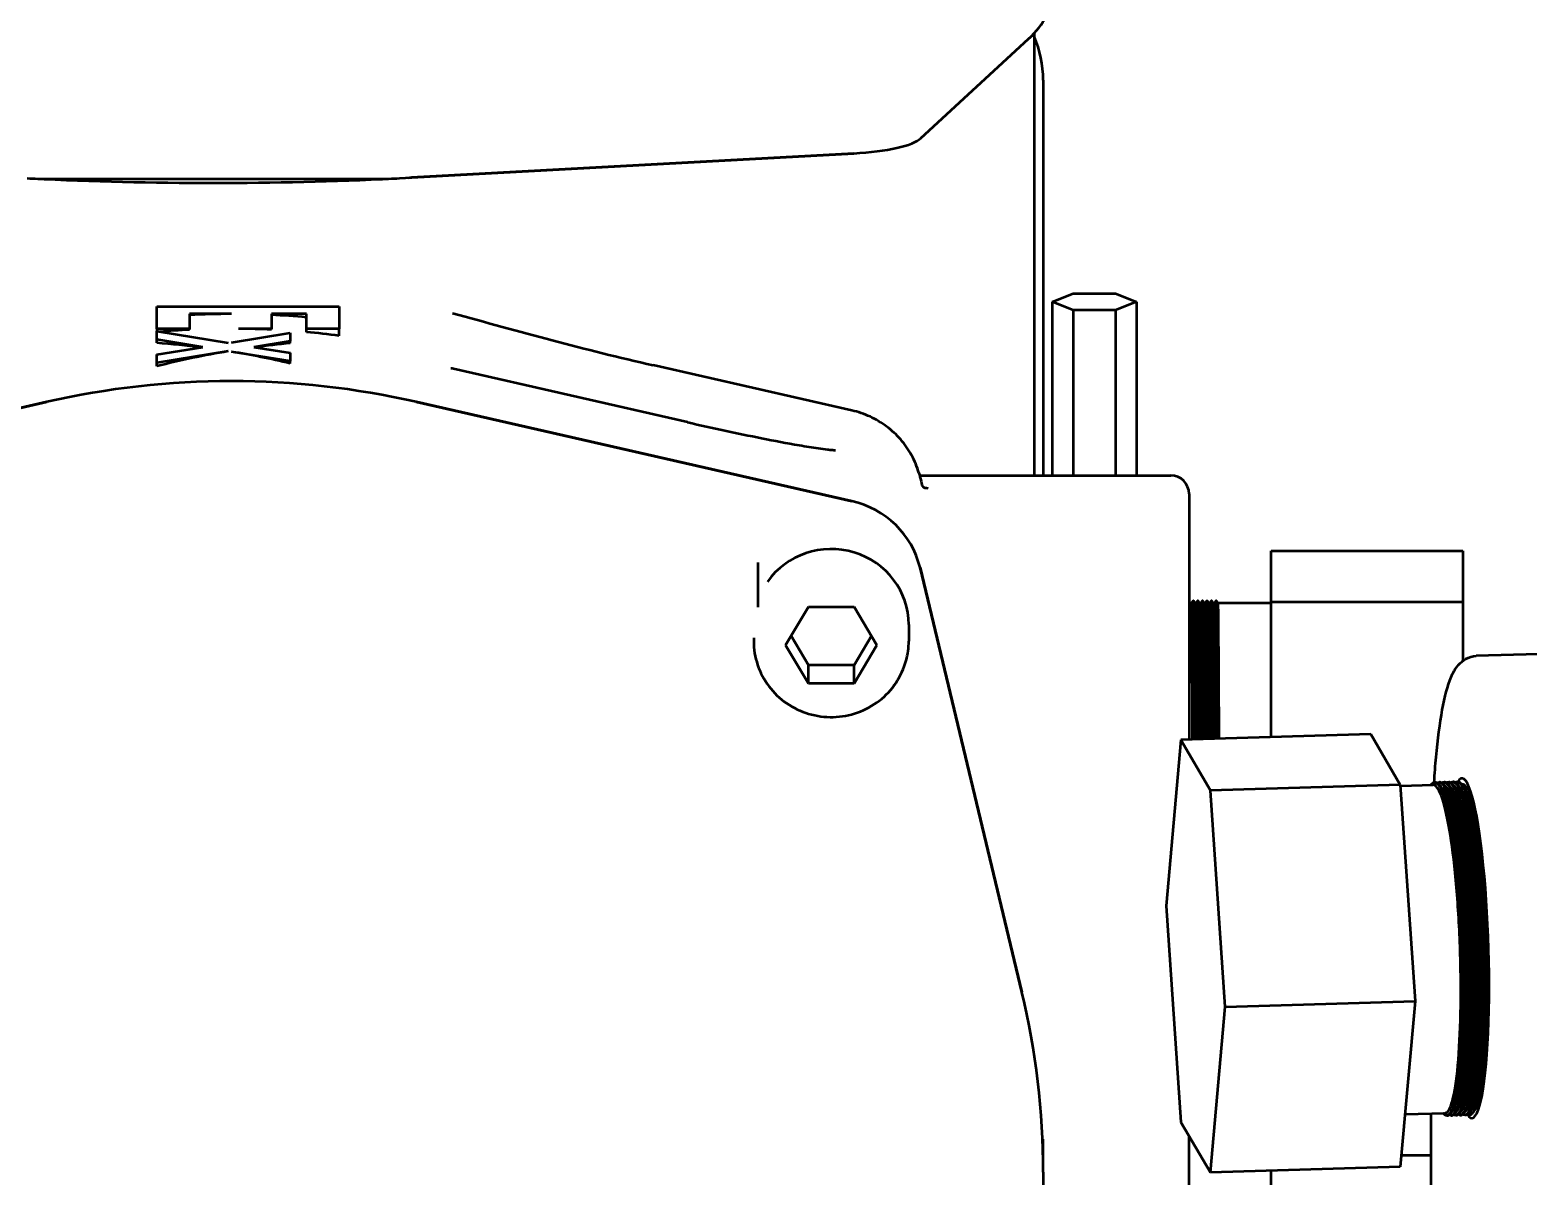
# Model space of a CAD drawing. Header units: inches. Extents: x 11 to 1621, y 11 to 1332.
# Drawn here: x 760.396 to 763.629, y 413.021 to 415.495 of the extents above; entities that cross this region are included whole.
import ezdxf

# ---------------------------------------------------------------- set-up
doc = ezdxf.new("R2010")
doc.units = ezdxf.units.IN
doc.header["$LTSCALE"] = 48
doc.header["$MEASUREMENT"] = 0
doc.layers.add('Visible (ANSI)', color=7, linetype='Continuous', lineweight=50)

msp = doc.modelspace()

# ---------------------------------------------------------------- linework, layer by layer
at = {"layer": 'Visible (ANSI)'}
for p, q in [((762.563134, 415.487304), (762.563134, 414.532832)), ((762.318974, 415.260738), (762.551196, 415.475503)), ((762.557557, 415.481401), (762.552969, 415.477157)), ((762.582819, 415.386454), (762.582819, 414.532832)), ((761.193285, 415.174507), (762.174222, 415.228176)), ((762.174225, 415.228176), (761.219506, 415.175938)), ((760.436197, 415.173252), (761.146763, 415.173252)), ((762.602425, 414.907773), (762.647886, 414.925486)), ((762.602425, 414.907773), (762.602425, 414.532832)), ((762.647886, 414.890061), (762.602425, 414.907773)), ((762.647886, 414.925486), (762.738807, 414.925486)), ((762.738807, 414.925486), (762.784268, 414.907773)), ((762.784268, 414.907773), (762.738807, 414.890061)), ((762.784268, 414.907773), (762.784268, 414.532832)), ((760.669727, 414.849744), (760.669727, 414.897432)), ((760.669727, 414.897432), (760.83085, 414.897432)), ((760.740391, 414.881536), (760.740391, 414.849744)), ((760.83085, 414.881536), (760.740391, 414.881536)), ((760.83085, 414.897432), (761.063428, 414.897432)), ((760.992764, 414.881536), (760.917052, 414.881536)), ((760.917052, 414.881536), (760.917052, 414.849744)), ((760.992764, 414.849744), (760.992764, 414.881536)), ((761.063428, 414.897432), (761.063428, 414.849744)), ((762.647886, 414.890061), (762.647886, 414.532832)), ((762.738807, 414.890061), (762.647886, 414.890061)), ((762.738807, 414.890061), (762.738807, 414.532832)), ((760.669727, 414.849744), (760.669727, 414.844067)), ((760.740391, 414.849744), (760.669727, 414.849744)), ((760.669727, 414.844067), (760.823911, 414.819034)), ((760.669727, 414.826131), (760.669727, 414.844067)), ((760.740391, 414.847467), (760.740391, 414.849744)), ((760.83085, 414.820167), (760.957432, 414.840821)), ((760.917052, 414.849744), (760.846386, 414.849744)), ((760.917052, 414.847677), (760.917052, 414.849744)), ((760.957432, 414.840821), (760.957432, 414.822884)), ((760.992764, 414.842439), (760.992764, 414.849744)), ((761.063428, 414.849744), (760.992764, 414.849744)), ((761.063428, 414.834635), (761.063428, 414.849744)), ((760.768783, 414.81004), (760.669727, 414.826131)), ((760.669727, 414.818896), (760.669727, 414.826131)), ((760.669727, 414.793878), (760.768783, 414.81004)), ((760.957432, 414.822884), (760.879039, 414.810093)), ((760.879039, 414.810093), (760.957432, 414.797355)), ((760.957432, 414.818423), (760.957432, 414.822884)), ((760.823911, 414.801098), (760.669727, 414.775941)), ((760.669727, 414.775941), (760.669727, 414.793878)), ((760.669727, 414.768707), (760.669727, 414.775941)), ((760.957432, 414.779419), (760.83085, 414.799972)), ((760.957432, 414.797355), (760.957432, 414.779419)), ((760.957432, 414.774957), (760.957432, 414.779419)), ((761.815325, 414.647792), (761.309899, 414.762888)), ((762.169919, 414.67332), (761.740822, 414.771034)), ((759.491563, 414.477447), (760.43214, 414.691636)), ((760.43214, 414.691636), (759.491563, 414.477447)), ((761.22956, 414.691636), (762.170137, 414.477447)), ((762.170137, 414.477447), (761.22956, 414.691636)), ((762.316178, 414.532832), (762.858409, 414.532832)), ((762.334775, 414.505692), (762.334775, 414.505692)), ((762.897779, 414.493462), (762.897779, 413.962667)), ((763.074945, 414.370258), (763.488331, 414.370258)), ((763.074945, 414.260324), (763.074945, 414.370258)), ((763.488331, 414.370258), (763.488331, 414.260324)), ((761.967858, 414.332086), (761.967858, 414.345371)), ((761.967858, 414.248347), (761.967858, 414.332086)), ((762.317023, 414.334326), (762.536847, 413.417856)), ((762.536847, 413.417856), (762.317023, 414.334326)), ((762.903152, 414.257241), (762.897779, 414.257241)), ((762.903146, 414.257241), (762.906215, 414.262558)), ((762.907458, 414.262569), (762.906228, 414.262569)), ((762.90747, 414.262558), (762.910546, 414.25723)), ((762.912994, 414.257241), (762.91054, 414.257241)), ((762.912988, 414.257241), (762.916058, 414.262558)), ((762.9173, 414.262569), (762.91607, 414.262569)), ((762.917313, 414.262558), (762.920389, 414.25723)), ((762.922837, 414.257241), (762.920382, 414.257241)), ((762.922831, 414.257241), (762.9259, 414.262558)), ((762.927143, 414.262569), (762.925913, 414.262569)), ((762.927155, 414.262558), (762.930231, 414.25723)), ((762.932679, 414.257241), (762.930225, 414.257241)), ((762.932673, 414.257241), (762.935743, 414.262558)), ((762.936985, 414.262569), (762.935755, 414.262569)), ((762.936998, 414.262558), (762.940074, 414.25723)), ((762.942522, 414.257241), (762.940068, 414.257241)), ((762.942516, 414.257241), (762.945585, 414.262558)), ((762.946828, 414.262569), (762.945598, 414.262569)), ((762.94684, 414.262558), (762.949916, 414.25723)), ((762.952364, 414.257241), (762.94991, 414.257241)), ((762.952358, 414.257241), (762.955428, 414.262558)), ((762.956671, 414.262569), (762.95544, 414.262569)), ((762.956683, 414.262558), (762.959759, 414.25723)), ((763.074945, 414.257241), (762.959753, 414.257241)), ((763.074945, 414.260324), (763.488331, 414.260324)), ((763.074945, 413.967914), (763.074945, 414.260324)), ((763.488331, 414.260324), (763.488331, 414.132754)), ((762.026913, 414.166686), (762.076126, 414.24974)), ((762.076126, 414.24974), (762.174551, 414.24974)), ((762.174551, 414.24974), (762.223764, 414.166686)), ((762.292661, 414.210968), (762.292661, 414.175543)), ((761.958016, 414.182637), (761.958016, 414.175543)), ((762.076126, 414.083632), (762.026913, 414.166686)), ((762.076126, 414.123486), (762.038721, 414.186613)), ((762.211956, 414.186613), (762.174551, 414.123486)), ((762.223764, 414.166686), (762.174551, 414.083632)), ((764.01019, 414.157987), (763.517733, 414.143403)), ((762.076126, 414.083632), (762.076126, 414.123486)), ((762.174551, 414.123486), (762.076126, 414.123486)), ((762.174551, 414.083632), (762.174551, 414.123486)), ((762.174551, 414.083632), (762.076126, 414.083632)), ((763.289803, 413.974277), (762.879954, 413.96214)), ((763.289803, 413.974277), (763.353591, 413.865284)), ((762.879954, 413.96214), (762.84806, 413.604255)), ((762.943742, 413.853146), (762.879954, 413.96214)), ((763.427578, 413.870351), (763.428798, 413.870387)), ((763.437336, 413.87064), (763.438556, 413.870676)), ((763.447095, 413.870929), (763.448315, 413.870965)), ((763.456853, 413.871218), (763.458073, 413.871254)), ((763.466611, 413.871507), (763.467831, 413.871543)), ((763.47637, 413.871796), (763.477589, 413.871832)), ((763.353591, 413.865284), (762.943742, 413.853146)), ((762.975636, 413.386268), (762.943742, 413.853146)), ((763.353591, 413.865284), (763.385486, 413.398406)), ((763.353759, 413.862835), (763.424686, 413.864936)), ((763.439962, 413.86109), (763.443015, 413.855984)), ((763.449721, 413.861379), (763.452774, 413.856273)), ((763.459479, 413.861668), (763.462532, 413.856562)), ((763.469237, 413.861957), (763.47229, 413.856851)), ((763.478996, 413.862246), (763.482049, 413.85714)), ((763.485865, 413.866747), (763.486858, 413.866777)), ((763.488754, 413.862535), (763.491807, 413.857429)), ((762.84806, 413.604255), (762.879954, 413.137377)), ((762.943742, 413.028384), (762.975636, 413.386268)), ((762.975636, 413.386268), (763.385486, 413.398406)), ((763.385486, 413.398406), (763.353591, 413.040522)), ((763.46697, 413.165507), (763.464225, 413.160229)), ((763.476729, 413.165796), (763.473983, 413.160518)), ((763.486487, 413.166085), (763.483742, 413.160807)), ((763.496245, 413.166374), (763.4935, 413.161096)), ((763.506004, 413.166663), (763.503258, 413.161385)), ((763.515762, 413.166952), (763.513017, 413.161674)), ((762.879954, 413.137377), (762.943742, 413.028384)), ((763.363719, 413.154158), (763.450544, 413.156729)), ((763.419928, 412.560923), (763.419928, 413.155823)), ((763.453751, 413.151495), (763.454971, 413.151531)), ((763.463509, 413.151784), (763.464729, 413.15182)), ((763.473267, 413.152073), (763.474487, 413.152109)), ((763.483026, 413.152362), (763.484245, 413.152398)), ((763.492784, 413.152651), (763.494004, 413.152687)), ((763.502542, 413.15294), (763.503762, 413.152976)), ((762.582819, 413.029364), (762.582819, 413.100215)), ((762.897779, 412.658393), (762.897779, 413.106919)), ((763.355861, 413.065984), (763.419928, 413.065984)), ((762.582819, 413.029364), (762.582819, 412.954086)), ((763.353591, 413.040522), (762.943742, 413.028384)), ((763.074945, 412.95605), (763.074945, 413.03227))]:
    msp.add_line(p, q, dxfattribs=at)
for centre, radius, end in [((762.346598, 415.386451), 0.23622, 23.556464), ((762.858409, 414.493462), 0.03937, 90)]:
    msp.add_arc(centre, radius, 0, end, dxfattribs=at)
for centre, major_axis, ratio, start_param, end_param in [((760.79148, 415.571788), (1.811024, 0), 0.22495105, 6.04458284, 6.28318531), ((762.366283, 415.491866), (0.19685, 0), 0.22495105, 6.0445988, 6.11014741), ((762.127701, 415.271204), (0.19685, 0), 0.22495105, 4.95097554, 6.04458284), ((762.127701, 415.271204), (0.19685, 0), 0.22495105, 4.95099145, 6.04458284), ((760.436197, 415.217534), (0.19685, 0), 0.22495105, 4.47380247, 4.71238898), ((760.79148, 415.571788), (-1.811024, 0), 0.22495105, 1.35421424, 1.78737842), ((761.146763, 415.217534), (0.19685, 0), 0.22495105, 4.71238898, 4.95097549), ((760.79148, 415.571788), (-1.811024, 0), 0.22495105, 1.80522132, 1.8093988), ((760.83085, 413.174471), (-1.751969, 0), 0.97437006, 4.71238898, 4.76404458), ((760.83085, 413.174471), (-1.751969, 0), 0.97437006, 4.61983884, 4.66316624), ((760.83085, 413.142679), (-1.751969, 0), 0.97437006, 4.76404458, 4.8009244), ((760.83085, 413.142679), (-1.751969, 0), 0.97437006, 4.66316624, 4.70352153), ((760.83085, 413.142679), (-1.751969, 0), 0.97437006, 4.57924366, 4.61983884), ((760.83085, 413.092892), (-1.377454, 1.27861), 0.84669816, 5.41604265, 5.47059502), ((760.830921, 412.200492), (0.790933, 2.550356), 0.78872818, 0.31606549, 0.35136381), ((760.830881, 413.093976), (-1.37666, -1.281763), 0.84617712, 4.04907895, 4.13718417), ((760.83085, 413.092906), (-1.377472, 1.278485), 0.84676239, 5.30616714, 5.37848113), ((760.83085, 413.029364), (-1.751969, 0), 0.97437006, 4.48279883, 4.94197913), ((760.83085, 413.029364), (1.751969, 0), 0.97437006, 1.34120617, 1.80038648), ((762.125338, 414.290675), (0.19685, 0), 0.97437006, 0.22959015, 1.34120617), ((762.125338, 414.290675), (0.19685, 0), 0.97437006, 0.22959015, 1.34120617), ((762.125338, 414.210968), (0.167323, 0), 0.97437006, 0, 2.53840125), ((763.497347, 413.512601), (0.010857, -0.366591), 0.12718081, 6.06675491, 9.62178057), ((763.497347, 413.512601), (0.010489, -0.354175), 0.12718081, 0.10017815, 3.14159265), ((760.83085, 413.029364), (1.751969, 0), 0.97437006, 0, 0.22959015), ((760.83085, 413.029364), (1.751969, 0), 0.97437006, 0, 0.22959015)]:
    msp.add_ellipse(centre, major_axis=major_axis, ratio=ratio, start_param=start_param, end_param=end_param, dxfattribs=at)
for points, knots in [([(769.68883, 420.211528), (769.68883, 419.756095), (769.704396, 419.309033), (769.674775, 418.613399), (769.651518, 418.349364), (769.591778, 417.887552), (769.56115, 417.693004), (769.477406, 417.232109), (769.420226, 416.960271), (769.292388, 416.413399), (769.223225, 416.142137), (769.016079, 415.401023), (768.86369, 414.924547), (768.563108, 414.127009), (768.423987, 413.797594), (768.203145, 413.34228), (768.129041, 413.199375), (767.941975, 412.864457), (767.826656, 412.679729), (767.62712, 412.399494), (767.544737, 412.294337), (767.392049, 412.11945), (767.322074, 412.04674), (767.122509, 411.860835), (766.994102, 411.766383), (766.771091, 411.645509), (766.675998, 411.60538), (766.406828, 411.512884), (766.229084, 411.475705), (765.913127, 411.416099), (765.773811, 411.392925), (765.546967, 411.33128), (765.455749, 411.300344), (765.314259, 411.216592), (765.263034, 411.178), (765.159897, 411.065253), (765.113644, 410.983375), (765.069293, 410.819408), (765.064969, 410.740289), (765.079274, 410.578997), (765.099519, 410.495494), (765.156866, 410.326777), (765.193216, 410.241838), (765.2915, 410.03581), (765.358003, 409.911888), (765.560616, 409.553203), (765.711939, 409.304353), (766.043765, 408.749106), (766.225173, 408.439774), (766.469441, 407.966291), (766.550264, 407.795008), (766.703187, 407.415519), (766.761202, 407.214924), (766.78889, 406.979072), (766.789364, 406.912999), (766.774121, 406.779742), (766.752748, 406.719929), (766.695724, 406.625069), (766.667166, 406.589107), (766.594288, 406.518156), (766.549728, 406.483309), (766.427064, 406.406312), (766.342838, 406.365476), (766.096322, 406.273706), (765.916656, 406.229324), (765.539336, 406.169947), (765.346641, 406.151831), (764.850291, 406.129325), (764.535112, 406.134432), (763.77367, 406.180645), (763.321272, 406.234082), (762.67581, 406.337416), (762.465477, 406.375888), (762.094994, 406.451508), (761.932003, 406.488027), (761.531561, 406.585775), (761.311264, 406.648286), (761.021978, 406.744374), (760.927814, 406.779845), (760.808967, 406.831364), (760.771171, 406.849644), (760.74008, 406.866281)], [0, 0, 0, 0, 3.94523031, 3.94523031, 6.39222813, 6.39222813, 8.12306923, 8.12306923, 10.3666949, 10.3666949, 12.42876718, 12.42876718, 15.92862417, 15.92862417, 18.52441728, 18.52441728, 19.77520407, 19.77520407, 21.59567997, 21.59567997, 22.83491115, 22.83491115, 23.86360118, 23.86360118, 25.75516635, 25.75516635, 27.07766519, 27.07766519, 29.42793517, 29.42793517, 31.40055032, 31.40055032, 32.75673095, 32.75673095, 33.53468645, 33.53468645, 34.51942761, 34.51942761, 35.38867693, 35.38867693, 36.32849874, 36.32849874, 37.24441413, 37.24441413, 38.44187964, 38.44187964, 40.52447674, 40.52447674, 42.91698857, 42.91698857, 44.32097132, 44.32097132, 46.2183441, 46.2183441, 47.10414156, 47.10414156, 48.35278649, 48.35278649, 49.1693925, 49.1693925, 49.9953761, 49.9953761, 51.08179577, 51.08179577, 52.75185392, 52.75185392, 54.21670898, 54.21670898, 56.32538313, 56.32538313, 59.19911278, 59.19911278, 60.6461784, 60.6461784, 61.88128585, 61.88128585, 63.89076025, 63.89076025, 65.14221253, 65.14221253, 65.89721778, 65.89721778, 65.89721778, 65.89721778]), ([(761.815325, 414.647792), (761.868714, 414.635634), (761.922243, 414.624066), (762.002518, 414.608082), (762.029766, 414.602892), (762.070265, 414.595891), (762.083942, 414.593652), (762.104029, 414.590752), (762.110789, 414.589848), (762.120542, 414.588744), (762.1238, 414.588414), (762.128389, 414.58804), (762.129898, 414.587934), (762.132698, 414.587785), (762.134022, 414.587746), (762.134885, 414.587746)], [0, 0, 0, 0, 0.417792015, 0.417792015, 0.633137731, 0.633137731, 0.743963663, 0.743963663, 0.801243361, 0.801243361, 0.830975586, 0.830975586, 0.846410835, 0.846410835, 0.862447486, 0.862447486, 0.862447486, 0.862447486]), ([(762.314656, 414.538344), (762.31081, 414.551571), (762.305515, 414.564383), (762.292288, 414.588595), (762.284356, 414.599994), (762.266232, 414.620868), (762.256041, 414.630343), (762.233871, 414.646957), (762.221893, 414.654096), (762.196693, 414.665734), (762.18347, 414.670234), (762.169919, 414.67332)], [4.98852562, 4.98852562, 4.98852562, 4.98852562, 5.20153952, 5.20153952, 5.41455343, 5.41455343, 5.62756734, 5.62756734, 5.84058125, 5.84058125, 6.05359515, 6.05359515, 6.05359515, 6.05359515]), ([(762.321302, 414.512555), (762.321584, 414.511478), (762.32187, 414.510792), (762.322466, 414.509589), (762.32275, 414.509223), (762.323764, 414.508076), (762.324826, 414.507262), (762.329528, 414.50603), (762.331959, 414.505692), (762.334775, 414.505692)], [0, 0, 0, 0, 0.019761003, 0.019761003, 0.047130131, 0.047130131, 0.125009698, 0.125009698, 0.174301716, 0.174301716, 0.174301716, 0.174301716]), ([(762.905368, 413.962892), (762.905313, 413.97468), (762.905258, 413.986379), (762.904991, 414.041947), (762.904781, 414.083168), (762.904386, 414.155357), (762.904211, 414.185694), (762.903803, 414.232397), (762.903584, 414.24783), (762.903295, 414.25619), (762.903223, 414.257241), (762.903152, 414.257241)], [-3.89697696, -3.89697696, -3.89697696, -3.89697696, -3.80549865, -3.80549865, -3.45744502, -3.45744502, -3.1107562, -3.1107562, -2.75311566, -2.75311566, -2.63256386, -2.63256386, -2.63256386, -2.63256386]), ([(762.910546, 414.25723), (762.910612, 414.257116), (762.910679, 414.256108), (762.910962, 414.248063), (762.91118, 414.232748), (762.911589, 414.186246), (762.911764, 414.155979), (762.912159, 414.083913), (762.912369, 414.042752), (762.912637, 413.987022), (762.912693, 413.975113), (762.912749, 413.963111)], [-30.9243183, -30.9243183, -30.9243183, -30.9243183, -30.81308316, -30.81308316, -30.45553686, -30.45553686, -30.10867133, -30.10867133, -29.76070155, -29.76070155, -29.66754857, -29.66754857, -29.66754857, -29.66754857]), ([(762.91521, 413.963184), (762.915118, 413.982779), (762.915026, 414.002102), (762.914724, 414.063729), (762.914517, 414.103218), (762.914131, 414.17197), (762.913947, 414.200353), (762.913528, 414.241381), (762.913311, 414.253517), (762.913063, 414.256998), (762.913029, 414.257241), (762.912995, 414.257241)], [-9.56897721, -9.56897721, -9.56897721, -9.56897721, -9.41672201, -9.41672201, -9.07092305, -9.07092305, -8.71824792, -8.71824792, -8.36317418, -8.36317418, -8.30525401, -8.30525401, -8.30525401, -8.30525401]), ([(762.920389, 414.25723), (762.920417, 414.257181), (762.920446, 414.256961), (762.920688, 414.253708), (762.920906, 414.241703), (762.921325, 414.200904), (762.921509, 414.172599), (762.921895, 414.103984), (762.922101, 414.064567), (762.922404, 414.00278), (762.922498, 413.983232), (762.92259, 413.963402)], [-25.25166384, -25.25166384, -25.25166384, -25.25166384, -25.20329674, -25.20329674, -24.84832493, -24.84832493, -24.4953697, -24.4953697, -24.14965926, -24.14965926, -23.99556481, -23.99556481, -23.99556481, -23.99556481]), ([(762.925051, 413.963475), (762.924925, 413.990419), (762.924798, 414.016796), (762.924464, 414.083545), (762.924262, 414.121264), (762.923884, 414.186675), (762.923684, 414.213131), (762.923258, 414.248329), (762.923044, 414.257241), (762.922837, 414.257241)], [-15.24100023, -15.24100023, -15.24100023, -15.24100023, -15.03163463, -15.03163463, -14.68793163, -14.68793163, -14.32749374, -14.32749374, -13.97780411, -13.97780411, -13.97780411, -13.97780411]), ([(762.930231, 414.25723), (762.930434, 414.256878), (762.930644, 414.247972), (762.931055, 414.214013), (762.931249, 414.189311), (762.93162, 414.125658), (762.931829, 414.086745), (762.932174, 414.018015), (762.932304, 413.991153), (762.932432, 413.963694)], [-19.57914535, -19.57914535, -19.57914535, -19.57914535, -19.23632474, -19.23632474, -18.89430754, -18.89430754, -18.53692953, -18.53692953, -18.32358609, -18.32358609, -18.32358609, -18.32358609]), ([(762.934892, 413.963767), (762.934732, 413.998101), (762.934569, 414.031428), (762.934195, 414.104719), (762.933997, 414.142131), (762.933618, 414.201956), (762.933416, 414.224388), (762.933031, 414.251021), (762.932852, 414.257241), (762.932679, 414.257241)], [-20.91296565, -20.91296565, -20.91296565, -20.91296565, -20.64645344, -20.64645344, -20.28730188, -20.28730188, -19.94329156, -19.94329156, -19.65037049, -19.65037049, -19.65037049, -19.65037049]), ([(762.940074, 414.25723), (762.94024, 414.256943), (762.94041, 414.250959), (762.940788, 414.2253), (762.940991, 414.203087), (762.941371, 414.143715), (762.941567, 414.106568), (762.941944, 414.032984), (762.942109, 413.999015), (762.942273, 413.963985)], [-13.90657564, -13.90657564, -13.90657564, -13.90657564, -13.62608666, -13.62608666, -13.28188191, -13.28188191, -12.92351091, -12.92351091, -12.65161071, -12.65161071, -12.65161071, -12.65161071]), ([(762.944733, 413.964058), (762.944535, 414.006601), (762.944333, 414.047454), (762.943931, 414.124202), (762.943749, 414.158819), (762.943362, 414.213722), (762.943155, 414.233714), (762.942802, 414.253269), (762.94266, 414.257241), (762.942522, 414.257241)], [-26.58480615, -26.58480615, -26.58480615, -26.58480615, -26.25525899, -26.25525899, -25.90363279, -25.90363279, -25.55749811, -25.55749811, -25.32304548, -25.32304548, -25.32304548, -25.32304548]), ([(762.949916, 414.25723), (762.950047, 414.257003), (762.950181, 414.253226), (762.950526, 414.234543), (762.950734, 414.214792), (762.951122, 414.160363), (762.951303, 414.126006), (762.951707, 414.049022), (762.951912, 414.007531), (762.952114, 413.964277)], [-8.23387545, -8.23387545, -8.23387545, -8.23387545, -8.0121448, -8.0121448, -7.66580325, -7.66580325, -7.31478978, -7.31478978, -6.97977253, -6.97977253, -6.97977253, -6.97977253]), ([(762.954574, 413.964349), (762.954553, 413.968826), (762.954532, 413.97329), (762.954295, 414.023661), (762.954076, 414.067153), (762.953669, 414.142921), (762.953495, 414.174821), (762.953099, 414.224626), (762.952888, 414.241968), (762.952571, 414.255064), (762.952467, 414.257241), (762.952364, 414.257241)], [-32.25657493, -32.25657493, -32.25657493, -32.25657493, -32.22188203, -32.22188203, -31.86389066, -31.86389066, -31.51784785, -31.51784785, -31.16948179, -31.16948179, -30.99581803, -30.99581803, -30.99581803, -30.99581803]), ([(762.959759, 414.25723), (762.959854, 414.257066), (762.959951, 414.25503), (762.96026, 414.242652), (762.960471, 414.22556), (762.960868, 414.176224), (762.961042, 414.144565), (762.961448, 414.069155), (762.961666, 414.025754), (762.961907, 413.974785), (762.961931, 413.969684), (762.961955, 413.964568)], [-2.56108122, -2.56108122, -2.56108122, -2.56108122, -2.4000838, -2.4000838, -2.05150972, -2.05150972, -1.70586746, -1.70586746, -1.34764332, -1.34764332, -1.30797901, -1.30797901, -1.30797901, -1.30797901]), ([(761.958016, 414.175543), (761.958016, 414.158127), (761.96087, 414.140715), (761.971988, 414.107637), (761.980261, 414.091983), (762.001397, 414.063957), (762.014281, 414.05161), (762.043385, 414.031451), (762.059622, 414.023671), (762.093816, 414.013482), (762.111778, 414.0111), (762.147589, 414.012009), (762.165434, 414.015309), (762.199151, 414.027279), (762.215023, 414.035936), (762.243135, 414.057727), (762.255388, 414.070833), (762.275005, 414.100142), (762.282397, 414.116318), (762.290752, 414.147017), (762.292661, 414.161279), (762.292661, 414.175543)], [1.57079633, 1.57079633, 1.57079633, 1.57079633, 1.8872988, 1.8872988, 2.20452811, 2.20452811, 2.52359609, 2.52359609, 2.84480857, 2.84480857, 3.16763328, 3.16763328, 3.49098541, 3.49098541, 3.8136108, 3.8136108, 4.13447814, 4.13447814, 4.45317534, 4.45317534, 4.71238898, 4.71238898, 4.71238898, 4.71238898]), ([(763.426647, 413.870253), (763.427907, 413.889289), (763.429339, 413.907516), (763.434541, 413.963882), (763.438971, 413.998181), (763.449505, 414.055761), (763.455285, 414.078761), (763.467468, 414.107296), (763.471942, 414.11599), (763.487191, 414.133169), (763.500533, 414.142893), (763.517733, 414.143403)], [6.701070235, 6.701070235, 6.701070235, 6.701070235, 6.81999051, 6.81999051, 7.088393112, 7.088393112, 7.356795714, 7.356795714, 7.490997014, 7.490997014, 7.625198315, 7.625198315, 7.625198315, 7.625198315]), ([(763.450544, 413.156729), (763.452663, 413.156792), (763.454748, 413.158118), (763.46213, 413.167541), (763.467025, 413.183023), (763.475365, 413.230204), (763.478699, 413.261856), (763.483115, 413.335582), (763.484237, 413.376547), (763.484273, 413.465846), (763.483045, 413.513547), (763.478255, 413.606177), (763.474799, 413.650255), (763.466238, 413.728747), (763.461277, 413.762716), (763.450047, 413.819036), (763.443827, 413.840209), (763.433181, 413.860899), (763.428873, 413.865059), (763.424686, 413.864936)], [-4.99306831, -4.99306831, -4.99306831, -4.99306831, -4.86082874, -4.86082874, -4.51297328, -4.51297328, -4.15591396, -4.15591396, -3.81227517, -3.81227517, -3.45155933, -3.45155933, -3.09900411, -3.09900411, -2.75756594, -2.75756594, -2.4000838, -2.4000838, -2.15667703, -2.15667703, -2.15667703, -2.15667703]), ([(763.462768, 413.15767), (763.464987, 413.158785), (763.467157, 413.161326), (763.474553, 413.17528), (763.479292, 413.194116), (763.487031, 413.247321), (763.489968, 413.281173), (763.493576, 413.358085), (763.494299, 413.400075), (763.493513, 413.490101), (763.491881, 413.537438), (763.486399, 413.628315), (763.482646, 413.671048), (763.473576, 413.746434), (763.468389, 413.778594), (763.456776, 413.83047), (763.450422, 413.84896), (763.44192, 413.861366), (763.439812, 413.863426), (763.437728, 413.864456)], [-10.61415284, -10.61415284, -10.61415284, -10.61415284, -10.47356827, -10.47356827, -10.11910995, -10.11910995, -9.76465974, -9.76465974, -9.42303498, -9.42303498, -9.06562691, -9.06562691, -8.71528798, -8.71528798, -8.37232413, -8.37232413, -8.0121448, -8.0121448, -7.89264509, -7.89264509, -7.89264509, -7.89264509]), ([(763.443015, 413.855984), (763.443516, 413.855147), (763.444016, 413.854254), (763.450852, 413.841273), (763.457081, 413.820361), (763.468344, 413.764483), (763.473326, 413.730692), (763.481937, 413.652499), (763.485423, 413.608546), (763.490262, 413.516454), (763.491531, 413.469174), (763.491613, 413.380103), (763.49055, 413.338982), (763.486251, 413.26477), (763.482974, 413.232784), (763.475357, 413.188427), (763.471348, 413.173925), (763.46697, 413.165507)], [-31.19773488, -31.19773488, -31.19773488, -31.19773488, -31.16948179, -31.16948179, -30.8119941, -30.8119941, -30.4704931, -30.4704931, -30.11815727, -30.11815727, -29.76072107, -29.76072107, -29.41741959, -29.41741959, -29.06074516, -29.06074516, -28.7664388, -28.7664388, -28.7664388, -28.7664388]), ([(763.472526, 413.157959), (763.475681, 413.159545), (763.47873, 413.164008), (763.48678, 413.184358), (763.491286, 413.206221), (763.498388, 413.264588), (763.500947, 413.300309), (763.5038, 413.38003), (763.504146, 413.423033), (763.502558, 413.514019), (763.500527, 413.56124), (763.494343, 413.650394), (763.490306, 413.691597), (763.480727, 413.76373), (763.475286, 413.794035), (763.463374, 413.840704), (763.457005, 413.856126), (763.449616, 413.863429), (763.448548, 413.864221), (763.447487, 413.864745)], [-16.28688028, -16.28688028, -16.28688028, -16.28688028, -16.08704166, -16.08704166, -15.7296356, -15.7296356, -15.37756527, -15.37756527, -15.035962, -15.035962, -14.67846669, -14.67846669, -14.33035335, -14.33035335, -13.98379443, -13.98379443, -13.62608666, -13.62608666, -13.56532326, -13.56532326, -13.56532326, -13.56532326]), ([(763.452774, 413.856273), (763.458574, 413.846572), (763.464328, 413.829346), (763.475436, 413.780325), (763.480646, 413.748345), (763.489766, 413.673273), (763.493548, 413.630682), (763.4991, 413.539956), (763.500772, 413.492621), (763.501635, 413.402496), (763.500949, 413.36041), (763.497417, 413.283213), (763.494516, 413.249168), (763.486834, 413.195408), (763.48211, 413.176257), (763.476789, 413.165913), (763.476759, 413.165854), (763.476729, 413.165796)], [-25.52521058, -25.52521058, -25.52521058, -25.52521058, -25.1975597, -25.1975597, -24.85433764, -24.85433764, -24.50421806, -24.50421806, -24.14680057, -24.14680057, -23.80527168, -23.80527168, -23.45106021, -23.45106021, -23.09588377, -23.09588377, -23.09386347, -23.09386347, -23.09386347, -23.09386347]), ([(763.482285, 413.158248), (763.486588, 413.160409), (763.490684, 413.167911), (763.499146, 413.196568), (763.503187, 413.220527), (763.509581, 413.28295), (763.511798, 413.321328), (763.513851, 413.405237), (763.51376, 413.449695), (763.511264, 413.540648), (763.50887, 413.586302), (763.501982, 413.673638), (763.497502, 413.714325), (763.487315, 413.78234), (763.481753, 413.809572), (763.469761, 413.849854), (763.463436, 413.861974), (763.457245, 413.865034)], [-21.95959768, -21.95959768, -21.95959768, -21.95959768, -21.68746261, -21.68746261, -21.34282491, -21.34282491, -20.98461953, -20.98461953, -20.63895029, -20.63895029, -20.29039313, -20.29039313, -19.93291231, -19.93291231, -19.59147183, -19.59147183, -19.23786835, -19.23786835, -19.23786835, -19.23786835]), ([(763.462532, 413.856562), (763.467245, 413.848679), (763.471939, 413.835809), (763.482341, 413.795569), (763.487805, 413.765432), (763.49743, 413.693595), (763.501491, 413.652537), (763.507736, 413.563556), (763.509803, 413.516355), (763.511463, 413.42529), (763.51115, 413.382193), (763.508364, 413.302231), (763.505839, 413.266354), (763.498798, 413.207568), (763.494318, 413.185452), (763.488292, 413.169849), (763.487397, 413.167834), (763.486487, 413.166085)], [-19.85258322, -19.85258322, -19.85258322, -19.85258322, -19.58580674, -19.58580674, -19.23882224, -19.23882224, -18.89090707, -18.89090707, -18.53340582, -18.53340582, -18.19170327, -18.19170327, -17.83984032, -17.83984032, -17.48245679, -17.48245679, -17.42131406, -17.42131406, -17.42131406, -17.42131406]), ([(763.492043, 413.158537), (763.497252, 413.161154), (763.502151, 413.171601), (763.510988, 413.208139), (763.514774, 413.234702), (763.520543, 413.301857), (763.522389, 413.342292), (763.523643, 413.428537), (763.52316, 413.473189), (763.519909, 413.564106), (763.517132, 413.609518), (763.509553, 413.694859), (763.504789, 413.733825), (763.494171, 413.797615), (763.488439, 413.822401), (763.477337, 413.854078), (763.472117, 413.862796), (763.467003, 413.865323)], [-27.63219514, -27.63219514, -27.63219514, -27.63219514, -27.30336093, -27.30336093, -26.95657305, -26.95657305, -26.59587262, -26.59587262, -26.25340117, -26.25340117, -25.90258601, -25.90258601, -25.54519973, -25.54519973, -25.20329674, -25.20329674, -24.91042121, -24.91042121, -24.91042121, -24.91042121]), ([(763.47229, 413.856851), (763.475908, 413.8508), (763.479521, 413.841799), (763.488954, 413.8103), (763.494522, 413.783164), (763.504727, 413.715312), (763.509218, 413.674689), (763.516134, 413.587424), (763.518542, 413.541776), (763.521069, 413.450823), (763.521175, 413.406358), (763.519153, 413.322353), (763.516952, 413.28389), (763.510582, 413.221274), (763.506551, 413.19721), (763.500047, 413.175001), (763.498181, 413.170089), (763.496249, 413.166375)], [-14.17983567, -14.17983567, -14.17983567, -14.17983567, -13.97486266, -13.97486266, -13.6334438, -13.6334438, -13.27596523, -13.27596523, -12.92731945, -12.92731945, -12.58181514, -12.58181514, -12.22351076, -12.22351076, -11.87878701, -11.87878701, -11.74864509, -11.74864509, -11.74864509, -11.74864509]), ([(763.501801, 413.158826), (763.502479, 413.159167), (763.503154, 413.159642), (763.509208, 413.165143), (763.514195, 413.178603), (763.522771, 413.221461), (763.52627, 413.25065), (763.531312, 413.321895), (763.532755, 413.363539), (763.533247, 413.451161), (763.532383, 413.496068), (763.528399, 413.586853), (763.525252, 413.631836), (763.517007, 413.715034), (763.511966, 413.752296), (763.500892, 413.811827), (763.494986, 413.834109), (763.484854, 413.857841), (763.48077, 413.86363), (763.476762, 413.865612)], [-33.30467781, -33.30467781, -33.30467781, -33.30467781, -33.26178882, -33.26178882, -32.91700126, -32.91700126, -32.56795547, -32.56795547, -32.21049352, -32.21049352, -31.86913753, -31.86913753, -31.51608154, -31.51608154, -31.15714712, -31.15714712, -30.81308316, -30.81308316, -30.58309691, -30.58309691, -30.58309691, -30.58309691]), ([(763.482049, 413.85714), (763.484589, 413.852892), (763.48713, 413.847184), (763.495631, 413.8231), (763.501371, 413.798413), (763.512005, 413.734795), (763.51678, 413.695902), (763.524387, 413.61065), (763.527179, 413.565252), (763.53046, 413.474338), (763.530959, 413.429677), (763.529737, 413.343343), (763.527905, 413.302829), (763.522162, 413.235491), (763.518387, 413.208827), (763.511418, 413.179798), (763.508783, 413.172), (763.506007, 413.166664)], [-8.50708288, -8.50708288, -8.50708288, -8.50708288, -8.36317418, -8.36317418, -8.02120569, -8.02120569, -7.663823, -7.663823, -7.3129152, -7.3129152, -6.97052729, -6.97052729, -6.60972584, -6.60972584, -6.26285152, -6.26285152, -6.07587012, -6.07587012, -6.07587012, -6.07587012]), ([(763.491807, 413.857429), (763.493242, 413.855028), (763.494679, 413.852159), (763.502189, 413.834704), (763.508101, 413.812515), (763.519185, 413.753173), (763.52423, 413.716022), (763.532498, 413.632967), (763.53566, 413.588006), (763.539675, 413.497229), (763.540556, 413.45231), (763.540095, 413.364618), (763.538667, 413.322915), (763.533653, 413.251504), (763.530165, 413.222214), (763.522827, 413.185277), (763.519421, 413.173986), (763.515762, 413.166952)], [-2.83435178, -2.83435178, -2.83435178, -2.83435178, -2.75311566, -2.75311566, -2.40896942, -2.40896942, -2.05035992, -2.05035992, -1.69720755, -1.69720755, -1.35585458, -1.35585458, -0.99839473, -0.99839473, -0.64925851, -0.64925851, -0.40326543, -0.40326543, -0.40326543, -0.40326543])]:
    msp.add_open_spline(points, degree=3, knots=knots, dxfattribs=at)
for points in [[(761.308298, 414.883391), (761.450779, 414.844041), (761.595269, 414.804179), (761.740822, 414.771034)], [(761.3099, 414.76289), (761.308149, 414.763289), (761.306388, 414.763688), (761.304617, 414.764089)], [(762.314656, 414.538344), (762.315479, 414.535517), (762.316236, 414.532689), (762.316926, 414.529875)], [(762.316926, 414.529875), (762.318417, 414.523788), (762.319901, 414.517916), (762.321302, 414.512554)]]:
    msp.add_open_spline(points, degree=3, dxfattribs=at)
for points, weights, knots in [([(762.906215, 414.262558), (762.906851, 414.263659), (762.907417, 414.165948), (762.907897, 414.082959), (762.908448, 413.962983)], [0.945966331367, 0.90355546782, 1, 0.916878925461, 0.936898494413], [0.0911146725, 0.0911146725, 0.0911146725, 0.1111111111, 0.1111111111, 0.1283451152, 0.1283451152, 0.1283451152]), ([(762.909678, 413.96302), (762.909128, 414.082973), (762.908647, 414.165948), (762.908088, 414.262569), (762.907458, 414.262569)], [0.936892285064, 0.916891821194, 1, 0.904528799817, 0.945124440988], [0.8716575586, 0.8716575586, 0.8716575586, 0.8888888889, 0.8888888889, 0.9086835205, 0.9086835205, 0.9086835205]), ([(762.916058, 414.262558), (762.916693, 414.263659), (762.917259, 414.165948), (762.917739, 414.083071), (762.918289, 413.963275)], [0.945966331367, 0.90355546782, 1, 0.916982095236, 0.93684895678], [0.2577813392, 0.2577813392, 0.2577813392, 0.2777777778, 0.2777777778, 0.294990391, 0.294990391, 0.294990391]), ([(762.919519, 413.963311), (762.91897, 414.083085), (762.91849, 414.165948), (762.91793, 414.262569), (762.9173, 414.262569)], [0.936842786619, 0.916994992089, 1, 0.904528799817, 0.945124440988], [0.705012283, 0.705012283, 0.705012283, 0.7222222222, 0.7222222222, 0.7420168539, 0.7420168539, 0.7420168539]), ([(762.9259, 414.262558), (762.926536, 414.263659), (762.927102, 414.165948), (762.927581, 414.083183), (762.92813, 413.963566)], [0.945966331367, 0.90355546782, 1, 0.917085274009, 0.93679973266], [0.4244480059, 0.4244480059, 0.4244480059, 0.4444444444, 0.4444444444, 0.461635665, 0.461635665, 0.461635665]), ([(762.92936, 413.963603), (762.928811, 414.083198), (762.928332, 414.165948), (762.927773, 414.262569), (762.927143, 414.262569)], [0.93679360169, 0.917098171994, 1, 0.904528799817, 0.945124440988], [0.5383670092, 0.5383670092, 0.5383670092, 0.5555555556, 0.5555555556, 0.5753501872, 0.5753501872, 0.5753501872]), ([(762.935743, 414.262558), (762.936378, 414.263659), (762.936944, 414.165948), (762.937423, 414.083296), (762.937971, 413.963858)], [0.945966331367, 0.90355546782, 1, 0.917188461889, 0.936750822084], [0.5911146725, 0.5911146725, 0.5911146725, 0.6111111111, 0.6111111111, 0.6282809371, 0.6282809371, 0.6282809371]), ([(762.939202, 413.963894), (762.938653, 414.08331), (762.938175, 414.165948), (762.937615, 414.262569), (762.936985, 414.262569)], [0.93674473031, 0.91720136102, 1, 0.904528799817, 0.945124440988], [0.3717217374, 0.3717217374, 0.3717217374, 0.3888888889, 0.3888888889, 0.4086835205, 0.4086835205, 0.4086835205]), ([(762.945585, 414.262558), (762.946221, 414.263659), (762.946787, 414.165948), (762.947265, 414.083408), (762.947813, 413.964149)], [0.945966331367, 0.90355546782, 1, 0.917291658984, 0.936702225087], [0.7577813392, 0.7577813392, 0.7577813392, 0.7777777778, 0.7777777778, 0.7949262073, 0.7949262073, 0.7949262073]), ([(762.949043, 413.964186), (762.948495, 414.083422), (762.948017, 414.165948), (762.947458, 414.262569), (762.946828, 414.262569)], [0.936696172512, 0.917304559274, 1, 0.904528799817, 0.945124440988], [0.2050764674, 0.2050764674, 0.2050764674, 0.2222222222, 0.2222222222, 0.2420168539, 0.2420168539, 0.2420168539]), ([(762.955428, 414.262558), (762.956063, 414.263659), (762.956629, 414.165948), (762.957107, 414.08352), (762.957654, 413.964441)], [0.945966331367, 0.90355546782, 1, 0.917394865403, 0.936653941702], [0.9244480059, 0.9244480059, 0.9244480059, 0.9444444444, 0.9444444444, 0.9615714755, 0.9615714755, 0.9615714755]), ([(762.958884, 413.964477), (762.958337, 414.083534), (762.95786, 414.165948), (762.9573, 414.262569), (762.956671, 414.262569)], [0.936647928331, 0.917407766867, 1, 0.904528799817, 0.945124440988], [0.0384311994, 0.0384311994, 0.0384311994, 0.0555555556, 0.0555555556, 0.0753501872, 0.0753501872, 0.0753501872]), ([(763.419629, 413.864786), (763.441915, 413.896197), (763.462879, 413.774269), (763.487165, 413.633023), (763.487978, 413.43072), (763.488791, 413.228418), (763.466132, 413.167385), (763.456795, 413.142235), (763.44603, 413.156596)], [0.971571421049, 0.882190025705, 1, 0.866025403784, 1, 0.866025403784, 1, 0.940070984224, 0.933756415266], [0.0589070661, 0.0589070661, 0.0589070661, 0.0833333333, 0.0833333333, 0.1111111111, 0.1111111111, 0.1388888889, 0.1388888889, 0.1513143407, 0.1513143407, 0.1513143407]), ([(763.454971, 413.151531), (763.461524, 413.151725), (763.467352, 413.167421), (763.490011, 413.228454), (763.489198, 413.430757), (763.488385, 413.633059), (763.464099, 413.774305), (763.447484, 413.870941), (763.428798, 413.870387)], [0.945328895651, 0.961736011988, 1, 0.866025403784, 1, 0.866025403784, 1, 0.904289391796, 0.945328895651], [0.8531776029, 0.8531776029, 0.8531776029, 0.8611111111, 0.8611111111, 0.8888888889, 0.8888888889, 0.9166666667, 0.9166666667, 0.9365109363, 0.9365109363, 0.9365109363]), ([(763.433112, 413.869047), (763.453784, 413.884214), (763.472638, 413.774558), (763.496923, 413.633312), (763.497736, 413.431009), (763.49855, 413.228707), (763.47589, 413.167674), (763.468104, 413.146702), (763.459192, 413.153343)], [0.957181084935, 0.892776217458, 1, 0.866025403784, 1, 0.866025403784, 1, 0.949524843708, 0.937082888854], [0.2277686331, 0.2277686331, 0.2277686331, 0.25, 0.25, 0.2777777778, 0.2777777778, 0.3055555556, 0.3055555556, 0.3160208804, 0.3160208804, 0.3160208804]), ([(763.464729, 413.15182), (763.471283, 413.152014), (763.47711, 413.16771), (763.499769, 413.228743), (763.498956, 413.431046), (763.498143, 413.633348), (763.473857, 413.774594), (763.457242, 413.87123), (763.438556, 413.870676)], [0.945328895651, 0.961736011988, 1, 0.866025403784, 1, 0.866025403784, 1, 0.904289391796, 0.945328895651], [0.6865109363, 0.6865109363, 0.6865109363, 0.6944444444, 0.6944444444, 0.7222222222, 0.7222222222, 0.75, 0.75, 0.7698442696, 0.7698442696, 0.7698442696]), ([(763.44287, 413.869336), (763.463542, 413.884503), (763.482396, 413.774847), (763.506682, 413.633601), (763.507495, 413.431298), (763.508308, 413.228996), (763.485649, 413.167963), (763.477863, 413.146991), (763.46895, 413.153632)], [0.957181084935, 0.892776217457, 1, 0.866025403784, 1, 0.866025403784, 1, 0.949524843708, 0.937082888854], [0.3944352998, 0.3944352998, 0.3944352998, 0.4166666667, 0.4166666667, 0.4444444444, 0.4444444444, 0.4722222222, 0.4722222222, 0.4826875471, 0.4826875471, 0.4826875471]), ([(763.474487, 413.152109), (763.481041, 413.152303), (763.486868, 413.167999), (763.509528, 413.229032), (763.508714, 413.431335), (763.507901, 413.633637), (763.483616, 413.774883), (763.467, 413.871519), (763.448315, 413.870965)], [0.945328895651, 0.961736011988, 1, 0.866025403784, 1, 0.866025403784, 1, 0.904289391796, 0.945328895651], [0.5198442696, 0.5198442696, 0.5198442696, 0.5277777778, 0.5277777778, 0.5555555556, 0.5555555556, 0.5833333333, 0.5833333333, 0.6031776029, 0.6031776029, 0.6031776029]), ([(763.452629, 413.869625), (763.4733, 413.884792), (763.492154, 413.775136), (763.51644, 413.63389), (763.517253, 413.431587), (763.518066, 413.229285), (763.495407, 413.168252), (763.487621, 413.14728), (763.478708, 413.153921)], [0.957181084935, 0.892776217457, 1, 0.866025403784, 1, 0.866025403784, 1, 0.949524843708, 0.937082888854], [0.5611019664, 0.5611019664, 0.5611019664, 0.5833333333, 0.5833333333, 0.6111111111, 0.6111111111, 0.6388888889, 0.6388888889, 0.6493542138, 0.6493542138, 0.6493542138]), ([(763.484245, 413.152398), (763.490799, 413.152592), (763.496627, 413.168288), (763.519286, 413.229321), (763.518473, 413.431624), (763.51766, 413.633926), (763.493374, 413.775172), (763.476759, 413.871808), (763.458073, 413.871254)], [0.945328895651, 0.961736011988, 1, 0.866025403784, 1, 0.866025403784, 1, 0.904289391796, 0.945328895651], [0.3531776029, 0.3531776029, 0.3531776029, 0.3611111111, 0.3611111111, 0.3888888889, 0.3888888889, 0.4166666667, 0.4166666667, 0.4365109363, 0.4365109363, 0.4365109363]), ([(763.462387, 413.869914), (763.483058, 413.885081), (763.501913, 413.775425), (763.526198, 413.634179), (763.527011, 413.431876), (763.527825, 413.229574), (763.505165, 413.168541), (763.497379, 413.147569), (763.488467, 413.15421)], [0.957181084935, 0.892776217458, 1, 0.866025403784, 1, 0.866025403784, 1, 0.949524843708, 0.937082888854], [0.7277686331, 0.7277686331, 0.7277686331, 0.75, 0.75, 0.7777777778, 0.7777777778, 0.8055555556, 0.8055555556, 0.8160208804, 0.8160208804, 0.8160208804]), ([(763.494004, 413.152687), (763.500558, 413.152881), (763.506385, 413.168577), (763.529044, 413.22961), (763.528231, 413.431913), (763.527418, 413.634215), (763.503132, 413.775461), (763.486517, 413.872097), (763.467831, 413.871543)], [0.945328895651, 0.961736011988, 1, 0.866025403784, 1, 0.866025403784, 1, 0.904289391796, 0.945328895651], [0.1865109363, 0.1865109363, 0.1865109363, 0.1944444444, 0.1944444444, 0.2222222222, 0.2222222222, 0.25, 0.25, 0.2698442696, 0.2698442696, 0.2698442696]), ([(763.472145, 413.870203), (763.492817, 413.88537), (763.511671, 413.775714), (763.535956, 413.634468), (763.53677, 413.432165), (763.537583, 413.229863), (763.514924, 413.16883), (763.507137, 413.147858), (763.498225, 413.154499)], [0.957181084935, 0.892776217457, 1, 0.866025403784, 1, 0.866025403784, 1, 0.949524843708, 0.937082888854], [0.8944352998, 0.8944352998, 0.8944352998, 0.9166666667, 0.9166666667, 0.9444444444, 0.9444444444, 0.9722222222, 0.9722222222, 0.9826875471, 0.9826875471, 0.9826875471]), ([(763.503762, 413.152976), (763.510316, 413.15317), (763.516143, 413.168866), (763.538803, 413.229899), (763.537989, 413.432202), (763.537176, 413.634504), (763.512891, 413.77575), (763.496275, 413.872386), (763.477589, 413.871832)], [0.945328895651, 0.961736011988, 1, 0.866025403784, 1, 0.866025403784, 1, 0.904289391796, 0.945328895651], [0.0198442696, 0.0198442696, 0.0198442696, 0.0277777778, 0.0277777778, 0.0555555556, 0.0555555556, 0.0833333333, 0.0833333333, 0.1031776029, 0.1031776029, 0.1031776029])]:
    msp.add_rational_spline(points, weights, degree=2, knots=knots, dxfattribs=at)

doc.saveas('drawing.dxf')
